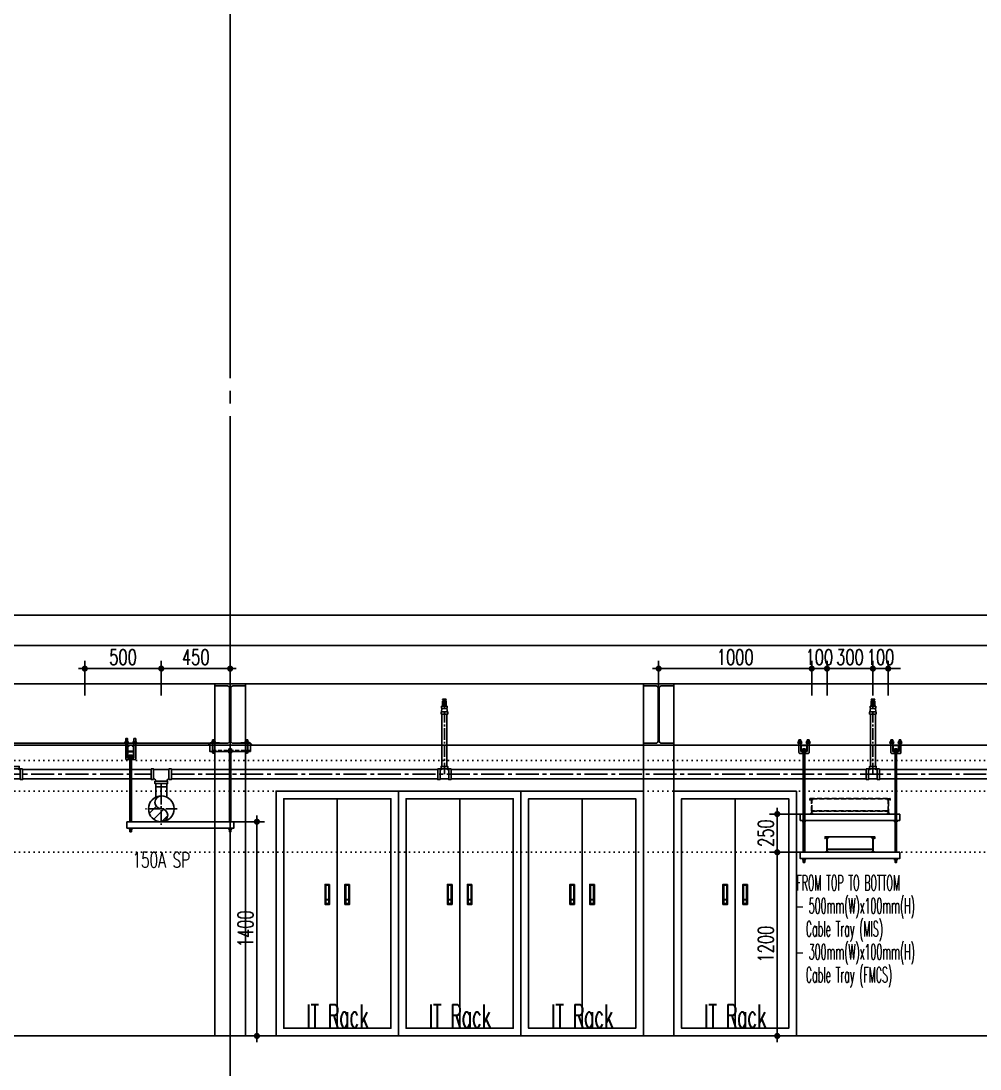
# Model space of a CAD drawing. Header units: millimetres. Extents: x -32710 to 654186, y -254124 to 420220.
# Drawn here: x 229433 to 235700, y 393734 to 400581 of the extents above; entities that cross this region are included whole.
import ezdxf
from ezdxf.enums import TextEntityAlignment as Align

# ---------------------------------------------------------------- set-up
doc = ezdxf.new("R2010")
doc.units = ezdxf.units.MM
doc.header["$LTSCALE"] = 1000
for name, pattern in [('CENTER2', [1.125, 0.75, -0.125, 0.125, -0.125]), ('DOT2', [3.175, 0, -3.175]), ('HIDDEN', [0.375, 0.25, -0.125]), ('HIDDEN2', [4.7625, 3.175, -1.5875]), ('TPH12-SEC-@E$0$CENTERK5', [6.916, 6.667, -0.083, 0.083, -0.083])]:
    doc.linetypes.add(name, pattern=pattern)
for name, color, linetype in [('0-LEVEL LINE', 4, 'DOT2'), ('eq-IT', 140, 'Continuous'), ('FS-EQ', 10, 'Continuous'), ('FS-LINE', 10, 'Continuous'), ('Hook-up', 130, 'HIDDEN2'), ('M-DIM', 1, 'Continuous'), ('M-PIPE-E11-HV&LV&ELV', 22, 'Continuous'), ('M-TXT', 3, 'Continuous'), ('S-BEAM', 252, 'Continuous'), ('SM-SEC-Cm$0$SUPPORT', 2, 'Continuous'), ('SUPPORT', 2, 'Continuous'), ('TPH12-SEC-@E$0$H-SIN', 252, 'TPH12-SEC-@E$0$CENTERK5'), ('TPH12-SEC-@E$0$KABE1', 252, 'Continuous'), ('TPH12-SEC-@E$0$STEEL2', 252, 'Continuous'), ('TPH12-SEC-@E$0$STEEL3', 252, 'Continuous')]:
    doc.layers.add(name, color=color, linetype=linetype)
doc.styles.add('aa-txt', font='simplex.shx', dxfattribs={"width": 0.7, "bigfont": 'chineset.shx'})
doc.styles.add('ROMAND', font='romand')
doc.dimstyles.new('50-DIM', dxfattribs={"dimscale": 50, "dimtxt": 2, "dimasz": 0.8, "dimexe": 1, "dimexo": 1, "dimgap": 0.5, "dimtad": 1, "dimdec": 0, "dimdsep": 46, "dimtxsty": 'aa-txt', "dimblk": 'DOT', "dimcen": 5, "dimclrd": 256, "dimclre": 256, "dimclrt": 256, "dimadec": 0, "dimazin": 0, "dimtfac": 1, "dimtdec": 0, "dimtix": 1, "dimtmove": 2, "dimatfit": 3, "dimldrblk": 'DOT', "dimfxl": 1, "dimtolj": 1, "dimtzin": 0, "dimarcsym": 0})

# ---------------------------------------------------------------- blocks, each defined once
blk = doc.blocks.new('TPH12-SEC-@E')
at = {"layer": 'TPH12-SEC-@E$0$H-SIN'}
for p, q in [((230800, 377500), (230800, 414000)), ((298929.6, 396700), (18729.6, 396700)), ((274800, 393950), (45200, 393950))]:
    blk.add_line(p, q, dxfattribs=at)
at = {"layer": 'TPH12-SEC-@E$0$KABE1'}
blk.add_line((47650, 393950), (272350, 393950), dxfattribs=at)
blk.add_lwpolyline([(199600, 396500), (260200, 396500), (260200, 396700), (199600, 396700), (199600, 396500)], dxfattribs=at)
at = {"layer": 'TPH12-SEC-@E$0$STEEL2'}
for points in [[(230700, 396250), (230900, 396250), (230900, 396237), (230817, 396237, 0.414214), (230804, 396224), (230804, 395876, 0.414214), (230817, 395863), (230900, 395863), (230900, 395850), (230700, 395850), (230700, 395863), (230783, 395863, 0.414214), (230796, 395876), (230796, 396224, 0.414214), (230783, 396237), (230700, 396237)], [(233500, 396250), (233700, 396250), (233700, 396237), (233617, 396237, 0.414214), (233604, 396224), (233604, 395876, 0.414214), (233617, 395863), (233700, 395863), (233700, 395850), (233500, 395850), (233500, 395863), (233583, 395863, 0.414214), (233596, 395876), (233596, 396224, 0.414214), (233583, 396237), (233500, 396237)]]:
    blk.add_lwpolyline(points, format="xyb", close=True, dxfattribs=at)
at = {"layer": 'TPH12-SEC-@E$0$STEEL3'}
for p, q in [((183400, 396500), (272340, 396500)), ((180210, 396250), (272340, 396250)), ((222400, 395850), (230800, 395850)), ((230800, 395850), (239200, 395850))]:
    blk.add_line(p, q, dxfattribs=at)
for points in [[(230700, 393950), (230900, 393950), (230900, 396250), (230700, 396250)], [(233500, 393950), (233700, 393950), (233700, 396250), (233500, 396250)]]:
    blk.add_lwpolyline(points, close=True, dxfattribs=at)
blk = doc.blocks.new('Nut-M10')
for p, q in [((-10.9, 1.5), (-10.9, 0.5)), ((-8.7, 2.8), (-10.6, 2)), ((-10.4, 2), (10.4, 2)), ((-10.4, 0), (10.4, 0)), ((-8.7, 9.2), (-8.7, 2.8)), ((6.5, 10), (-6.5, 10)), ((-4.3, 9.2), (-4.3, 2.8)), ((4.3, 2.8), (4.3, 9.2)), ((8.7, 9.2), (8.7, 2.8)), ((8.7, 2.8), (10.6, 2)), ((10.9, 1.5), (10.9, 0.5))]:
    blk.add_line(p, q)
for centre, radius, start, end in [((-10.4, 1.5), 0.5, 90, 180), ((-10.4, 0.5), 0.5, 180, 270), ((-6.5, 6.7), 3.33, 49.44104, 130.55896), ((-6.5, 5.3), 3.33, 229.44104, 310.55896), ((0, -2.1), 12.1, 69.06503, 110.93497), ((0, 14.1), 12.1, 249.06503, 290.93497), ((6.5, 6.7), 3.33, 49.44104, 130.55896), ((6.5, 5.3), 3.33, 229.44104, 310.55896), ((10.4, 1.5), 0.5, 0, 90), ((10.4, 0.5), 0.5, 270, 0)]:
    blk.add_arc(centre, radius, start, end)
blk = doc.blocks.new('FS-Tee-50x50x65')
at = {"layer": 'FS-LINE'}
for p, q in [((-3.65, -1.6), (-3.65, -1.71)), ((3.65, -1.6), (3.65, -1.71)), ((-5, -9.09), (5, -9.09))]:
    blk.add_line(p, q, dxfattribs=at)
for points in [[(-5, -2.57), (-5, -9.57), (-6.6, -9.57), (-6.6, -2.57)], [(4.13, -1.6), (-4.13, -1.6), (-4.13, 0), (4.13, 0)], [(5, -2.57), (5, -9.57), (6.6, -9.57), (6.6, -2.57)]]:
    blk.add_lwpolyline(points, close=True, dxfattribs=at)
for centre, start, end in [((-5, -1.71), 270, 0), ((5, -1.71), 180, 270)]:
    blk.add_arc(centre, 1.35, start, end, dxfattribs=at)
blk = doc.blocks.new('FS-Tee-50x50x25')
at = {"layer": 'FS-LINE'}
for p, q in [((-2.79, -2.11), (-2.18, -2.11)), ((2.18, -2.11), (2.79, -2.11)), ((-2.79, -8.15), (2.79, -8.15))]:
    blk.add_line(p, q, dxfattribs=at)
for points in [[(2.15, -1.6), (-2.15, -1.6), (-2.15, 0), (2.15, 0)], [(-2.79, -1.63), (-2.79, -8.63), (-4.39, -8.63), (-4.39, -1.63)], [(4.39, -1.63), (4.39, -8.63), (2.79, -8.63), (2.79, -1.63)]]:
    blk.add_lwpolyline(points, close=True, dxfattribs=at)
for centre, start, end in [((-2.18, -1.6), 270, 0), ((2.18, -1.6), 180, 270)]:
    blk.add_arc(centre, 0.514, start, end, dxfattribs=at)
blk = doc.blocks.new('SP-H-1')
at = {"layer": 'FS-EQ'}
for p, q in [((-1.25, 5.5), (-1.25, 8.29)), ((-1.24, 8.35), (-0.45, 9.3)), ((-1.02, 6.2), (-1.24, 8.25)), ((-1.21, 9.66), (-1.21, 9.57)), ((-1.21, 9.66), (-1.13, 9.66)), ((-1.21, 9.57), (-1.13, 9.57)), ((-1.13, 9.66), (-1.13, 9.57)), ((-1.13, 9.63), (-1.13, 9.57)), ((-0.99, 9.62), (-0.77, 9.61)), ((-0.99, 9.62), (-0.99, 9.53)), ((-0.99, 9.53), (-0.77, 9.52)), ((-0.9, 8.07), (-0.9, 6.2)), ((-0.83, 9.7), (0.83, 9.7)), ((-0.3, 8.55), (-0.79, 7.9)), ((-0.77, 9.61), (-0.77, 9.52)), ((-0.62, 9.61), (-0.35, 9.61)), ((-0.62, 9.61), (-0.62, 9.52)), ((-0.62, 9.52), (-0.35, 9.52)), ((-0.35, 9.61), (-0.35, 9.52)), ((-0.32, 8.6), (0.32, 8.6)), ((-0.3, 8.55), (0.3, 8.55)), ((-0.25, 8.16), (-0.25, 6.4)), ((-0.14, 9.6), (-0.13, 9.66)), ((-0.14, 9.61), (0.14, 9.61)), ((-0.14, 9.61), (-0.14, 9.52)), ((-0.14, 9.52), (0.14, 9.52)), ((0.14, 9.6), (0.13, 9.66)), ((0.14, 9.61), (0.14, 9.52)), ((0.25, 8.16), (0.25, 6.4)), ((0.3, 8.55), (0.79, 7.9)), ((0.35, 9.61), (0.35, 9.52)), ((0.62, 9.61), (0.35, 9.61)), ((0.62, 9.52), (0.35, 9.52)), ((1.24, 8.35), (0.45, 9.3)), ((0.62, 9.61), (0.62, 9.52)), ((0.99, 9.62), (0.77, 9.61)), ((0.77, 9.61), (0.77, 9.52)), ((0.99, 9.53), (0.77, 9.52)), ((0.9, 8.1), (0.9, 6.2)), ((0.99, 9.62), (0.99, 9.53)), ((1.03, 6.2), (1.24, 8.25)), ((1.13, 9.66), (1.13, 9.57)), ((1.22, 9.66), (1.13, 9.66)), ((1.13, 9.63), (1.13, 9.57)), ((1.22, 9.57), (1.13, 9.57)), ((1.22, 9.66), (1.22, 9.57)), ((1.22, 9.6), (1.22, 9.57)), ((1.25, 5.5), (1.25, 8.29)), ((-1.9, 5.1), (1.9, 5.1)), ((-1.25, 5.5), (1.25, 5.5)), ((-1.02, 6.2), (1.03, 6.2)), ((-0.6, 5.5), (-0.6, 6.4)), ((-0.6, 6.4), (0.6, 6.4)), ((0.6, 5.5), (0.6, 6.4))]:
    blk.add_line(p, q, dxfattribs=at)
for centre, radius, start, end in [((-1.11, 8.29), 0.139, 157.0298, 197.11927), ((-0.93, 8.75), 0.955, 84.08293, 107.66222), ((-0.92, 9.1), 0.592, 87.63402, 110.86459), ((-0.74, 9.01), 0.681, 107.71426, 125.0736), ((-0.75, 9.26), 0.433, 91.85374, 123.12571), ((-0.51, 7.64), 0.388, 136.52487, 182.99076), ((-0.83, 9.35), 0.347, 78.62512, 99.8563), ((-0.49, 9.38), 0.315, 104.44868, 153.97586), ((-0.6, 9.46), 0.226, 88.12632, 139.72683), ((-0.46, 9.49), 0.204, 100.03819, 141.91729), ((-0.56, 8.91), 0.784, 84.96769, 92.26379), ((2.27, 9.44), 2.72, 178.73226, 199.16533), ((-0.26, 9.6), 0.0861, 105.05428, 169.56753), ((-0.09, 9.48), 0.262, 131.7568, 170.54994), ((-0.23, 9.53), 0.161, 53.79981, 110.96926), ((-0.21, 9.56), 0.123, 53.41605, 115.81897), ((0, 8.12), 0.254, 10.48279, 169.51721), ((-0.03, 8.43), 0.184, 139.05009, 221.96842), ((0.23, 9.53), 0.161, 69.03074, 126.20019), ((0.21, 9.56), 0.123, 64.18103, 126.58395), ((0.03, 8.43), 0.184, 318.65695, 40.94991), ((0.09, 9.48), 0.262, 9.45006, 48.2432), ((0.26, 9.6), 0.0861, 10.43247, 74.94572), ((-2.27, 9.44), 2.72, 340.83467, 1.26774), ((0.56, 8.91), 0.784, 87.73621, 95.03231), ((0.46, 9.49), 0.204, 38.08271, 79.96181), ((0.49, 9.38), 0.315, 26.02414, 75.55132), ((0.6, 9.46), 0.226, 40.27317, 91.87368), ((0.83, 9.35), 0.347, 80.1437, 101.37488), ((0.75, 9.26), 0.433, 56.87429, 88.14626), ((0.51, 7.64), 0.388, 357.00924, 43.47513), ((0.93, 8.75), 0.955, 72.33778, 95.91707), ((0.92, 9.1), 0.592, 69.13541, 92.36598), ((0.74, 9.01), 0.681, 54.9264, 72.28574), ((1.11, 8.29), 0.139, 342.88073, 22.9702), ((-1.24, 5.27), 0.303, 326.91187, 50.76864), ((1.33, 5.25), 0.371, 138.07132, 204.24817)]:
    blk.add_arc(centre, radius, start, end, dxfattribs=at)
at = {"layer": 'FS-LINE'}
for p, q in [((-2.2, 1.25), (-1.95, 1.5)), ((-2.2, 0), (-2.2, 1.25)), ((2.2, 0), (-2.2, 0)), ((-1.65, 3.6), (-1.95, 1.5)), ((-1.9, 3.85), (-1.9, 5.1)), ((-1.9, 5.1), (1.9, 5.1)), ((-1.9, 3.85), (-1.65, 3.6)), ((1.9, 3.85), (1.65, 3.6)), ((1.65, 3.6), (1.95, 1.5)), ((1.9, 5.1), (1.9, 3.85)), ((2.2, 1.25), (1.95, 1.5)), ((2.2, 1.25), (2.2, 0))]:
    blk.add_line(p, q, dxfattribs=at)
for points in [[(-1.95, 1.5), (1.95, 1.5)], [(1.65, 3.6), (-1.65, 3.6)]]:
    blk.add_lwpolyline(points, dxfattribs=at)
at = {"layer": 'FS-EQ', "style": 'ROMAND'}
blk.add_text('V27', height=0.35, rotation=180, dxfattribs=at).set_placement((0.01, 5.84), align=Align.MIDDLE)
blk = doc.blocks.new('DOT')
at = {"color": 0}
blk.add_line((-1, 0), (1, 0), dxfattribs=at)
at = {"color": 3, "const_width": 0.5}
blk.add_lwpolyline([(-0.25, 0, 1), (0.25, 0, 1)], format="xyb", close=True, dxfattribs=at)
blk = doc.blocks.new('*D60')
at = {"layer": 'DEFPOINTS', "color": 0, "transparency": 16777216}
for p in [(230750, 395350), (230750, 393950), (230975, 393950)]:
    blk.add_point(p, dxfattribs=at)
at = {"layer": 'M-DIM', "lineweight": -2, "transparency": 16777216}
for p, q in [((230800, 395350), (231025, 395350)), ((230975, 395310), (230975, 393990)), ((230800, 393950), (231025, 393950))]:
    blk.add_line(p, q, dxfattribs=at)
at = {"layer": 'M-DIM', "lineweight": -2, "transparency": 16777216, "xscale": 40, "yscale": 40, "zscale": 40}
for p, rotation in [((230975, 395350), 90), ((230975, 393950), 270)]:
    blk.add_blockref('DOT', p, dxfattribs=dict(at, rotation=rotation))
at = {"layer": 'M-DIM', "transparency": 16777216, "insert": (230900, 394650), "char_height": 100, "attachment_point": 5, "rotation": 90, "style": 'aa-txt'}
blk.add_mtext('\\A1;1400', dxfattribs=at)
blk = doc.blocks.new('_Dot')
at = {"color": 0, "linetype": 'ByBlock', "lineweight": -2}
blk.add_line((-0.5, 0), (-1, 0), dxfattribs=at)
at = {"color": 0, "linetype": 'ByBlock', "const_width": 0.5}
blk.add_lwpolyline([(-0.25, 0, 1), (0.25, 0, 1)], format="xyb", close=True, dxfattribs=at)
blk = doc.blocks.new('Nut-M12')
for p, q in [((-13, 1.8), (-13, 0.6)), ((-10.4, 3.3), (-12.6, 2.3)), ((-12.4, 2.4), (12.4, 2.4)), ((-12.4, 0), (12.4, 0)), ((-10.4, 11), (-10.4, 3.3)), ((7.8, 12), (-7.8, 12)), ((-5.2, 11), (-5.2, 3.3)), ((5.2, 3.3), (5.2, 11)), ((10.4, 11), (10.4, 3.3)), ((10.4, 3.3), (12.6, 2.3)), ((13, 1.8), (13, 0.6))]:
    blk.add_line(p, q)
for centre, radius, start, end in [((-12.4, 1.8), 0.6, 90, 180), ((-12.4, 0.6), 0.6, 180, 270), ((-7.8, 8), 4.03, 49.8296, 130.1704), ((-7.8, 6.4), 4.03, 229.8296, 310.1704), ((0, -2.7), 14.7, 69.27836, 110.72164), ((0, 17.1), 14.7, 249.27836, 290.72164), ((7.8, 8), 4.03, 49.8296, 130.1704), ((7.8, 6.4), 4.03, 229.8296, 310.1704), ((12.4, 1.8), 0.6, 0, 90), ((12.4, 0.6), 0.6, 270, 0)]:
    blk.add_arc(centre, radius, start, end)
blk = doc.blocks.new('*D75')
at = {"layer": 'DEFPOINTS', "color": 0, "transparency": 16777216}
for p in [(233600, 396350), (233600, 396125), (234600, 396125)]:
    blk.add_point(p, dxfattribs=at)
at = {"layer": 'M-DIM', "lineweight": -2, "transparency": 16777216}
for p, q in [((233600, 396175), (233600, 396400)), ((234560, 396350), (233640, 396350)), ((234600, 396175), (234600, 396400))]:
    blk.add_line(p, q, dxfattribs=at)
at = {"layer": 'M-DIM', "lineweight": -2, "transparency": 16777216, "xscale": 40, "yscale": 40, "zscale": 40, "rotation": 180}
blk.add_blockref('DOT', (233600, 396350), dxfattribs=at)
at = {"layer": 'M-DIM', "lineweight": -2, "transparency": 16777216, "xscale": 40, "yscale": 40, "zscale": 40}
blk.add_blockref('DOT', (234600, 396350), dxfattribs=at)
at = {"layer": 'M-DIM', "transparency": 16777216, "insert": (234100, 396425), "char_height": 100, "attachment_point": 5, "style": 'aa-txt'}
blk.add_mtext('\\A1;1000', dxfattribs=at)
blk = doc.blocks.new('*D76')
at = {"layer": 'DEFPOINTS', "color": 0, "transparency": 16777216}
for p in [(234700, 396350), (234700, 396125), (235000, 396125)]:
    blk.add_point(p, dxfattribs=at)
at = {"layer": 'M-DIM', "lineweight": -2, "transparency": 16777216}
for p, q in [((234700, 396175), (234700, 396400)), ((234960, 396350), (234740, 396350)), ((235000, 396175), (235000, 396400))]:
    blk.add_line(p, q, dxfattribs=at)
at = {"layer": 'M-DIM', "lineweight": -2, "transparency": 16777216, "xscale": 40, "yscale": 40, "zscale": 40, "rotation": 180}
blk.add_blockref('DOT', (234700, 396350), dxfattribs=at)
at = {"layer": 'M-DIM', "lineweight": -2, "transparency": 16777216, "xscale": 40, "yscale": 40, "zscale": 40}
blk.add_blockref('DOT', (235000, 396350), dxfattribs=at)
at = {"layer": 'M-DIM', "transparency": 16777216, "insert": (234850, 396425), "char_height": 100, "attachment_point": 5, "style": 'aa-txt'}
blk.add_mtext('\\A1;300', dxfattribs=at)
blk = doc.blocks.new('*D77')
at = {"layer": 'DEFPOINTS', "color": 0, "transparency": 16777216}
for p in [(234600, 396350), (234600, 396125), (234700, 396125)]:
    blk.add_point(p, dxfattribs=at)
at = {"layer": 'M-DIM', "lineweight": -2, "transparency": 16777216}
for p, q in [((234560, 396350), (234520, 396350)), ((234600, 396175), (234600, 396400)), ((234700, 396350), (234600, 396350)), ((234700, 396175), (234700, 396400)), ((234740, 396350), (234780, 396350))]:
    blk.add_line(p, q, dxfattribs=at)
at = {"layer": 'M-DIM', "lineweight": -2, "transparency": 16777216, "xscale": 40, "yscale": 40, "zscale": 40}
blk.add_blockref('DOT', (234600, 396350), dxfattribs=at)
at = {"layer": 'M-DIM', "lineweight": -2, "transparency": 16777216, "xscale": 40, "yscale": 40, "zscale": 40, "rotation": 180}
blk.add_blockref('DOT', (234700, 396350), dxfattribs=at)
at = {"layer": 'M-DIM', "transparency": 16777216, "insert": (234650, 396425), "char_height": 100, "attachment_point": 5, "style": 'aa-txt'}
blk.add_mtext('\\A1;100', dxfattribs=at)
blk = doc.blocks.new('*D78')
at = {"layer": 'DEFPOINTS', "color": 0, "transparency": 16777216}
for p in [(235000, 396350), (235000, 396125), (235100, 396125)]:
    blk.add_point(p, dxfattribs=at)
at = {"layer": 'M-DIM', "lineweight": -2, "transparency": 16777216}
for p, q in [((234960, 396350), (234920, 396350)), ((235000, 396175), (235000, 396400)), ((235100, 396350), (235000, 396350)), ((235100, 396175), (235100, 396400)), ((235140, 396350), (235180, 396350))]:
    blk.add_line(p, q, dxfattribs=at)
at = {"layer": 'M-DIM', "lineweight": -2, "transparency": 16777216, "xscale": 40, "yscale": 40, "zscale": 40}
blk.add_blockref('DOT', (235000, 396350), dxfattribs=at)
at = {"layer": 'M-DIM', "lineweight": -2, "transparency": 16777216, "xscale": 40, "yscale": 40, "zscale": 40, "rotation": 180}
blk.add_blockref('DOT', (235100, 396350), dxfattribs=at)
at = {"layer": 'M-DIM', "transparency": 16777216, "insert": (235050, 396425), "char_height": 100, "attachment_point": 5, "style": 'aa-txt'}
blk.add_mtext('\\A1;100', dxfattribs=at)
blk = doc.blocks.new('*D79')
at = {"layer": 'DEFPOINTS', "color": 0, "transparency": 16777216}
for p in [(234600, 395150), (234375, 393950), (234600, 393950)]:
    blk.add_point(p, dxfattribs=at)
at = {"layer": 'M-DIM', "lineweight": -2, "transparency": 16777216}
for p, q in [((234550, 395150), (234325, 395150)), ((234375, 395110), (234375, 393990)), ((234550, 393950), (234325, 393950))]:
    blk.add_line(p, q, dxfattribs=at)
at = {"layer": 'M-DIM', "lineweight": -2, "transparency": 16777216, "xscale": 40, "yscale": 40, "zscale": 40}
for p, rotation in [((234375, 395150), 90), ((234375, 393950), 270)]:
    blk.add_blockref('DOT', p, dxfattribs=dict(at, rotation=rotation))
at = {"layer": 'M-DIM', "transparency": 16777216, "insert": (234300, 394550), "char_height": 100, "attachment_point": 5, "rotation": 90, "style": 'aa-txt'}
blk.add_mtext('\\A1;1200', dxfattribs=at)
blk = doc.blocks.new('*D91')
at = {"layer": 'DEFPOINTS', "color": 0, "transparency": 16777216}
for p in [(234600, 395400), (234375, 395150), (234600, 395150)]:
    blk.add_point(p, dxfattribs=at)
at = {"layer": 'M-DIM', "lineweight": -2, "transparency": 16777216}
for p, q in [((234550, 395400), (234325, 395400)), ((234375, 395360), (234375, 395190)), ((234550, 395150), (234325, 395150))]:
    blk.add_line(p, q, dxfattribs=at)
at = {"layer": 'M-DIM', "lineweight": -2, "transparency": 16777216, "xscale": 40, "yscale": 40, "zscale": 40}
for p, rotation in [((234375, 395400), 90), ((234375, 395150), 270)]:
    blk.add_blockref('DOT', p, dxfattribs=dict(at, rotation=rotation))
at = {"layer": 'M-DIM', "transparency": 16777216, "insert": (234300, 395275), "char_height": 100, "attachment_point": 5, "rotation": 90, "style": 'aa-txt'}
blk.add_mtext('\\A1;250', dxfattribs=at)
blk = doc.blocks.new('IT-L25-f')
at = {"layer": 'eq-IT'}
for points in [[(800, 1600), (0, 1600), (0, 0), (800, 0)], [(350, 990), (320, 990), (320, 860), (350, 860)], [(325, 985), (325, 891), (345, 891), (345, 985)], [(480, 990), (450, 990), (450, 860), (480, 860)], [(455, 985), (455, 891), (475, 891), (475, 985)], [(325, 889), (325, 865), (345, 865), (345, 889)], [(455, 889), (455, 865), (475, 865), (475, 889)]]:
    blk.add_lwpolyline(points, close=True, dxfattribs=at)
blk.add_lwpolyline([(400, 50), (50, 50), (50, 1550), (400, 1550), (400, 50), (750, 50), (750, 1550), (400, 1550)], dxfattribs=at)
at = {"layer": 'eq-IT', "style": 'aa-txt', "width": 0.55}
blk.add_text('IT Rack', height=150, dxfattribs=at).set_placement((400, 55), align=Align.CENTER)
blk = doc.blocks.new('*D118')
at = {"layer": 'DEFPOINTS', "color": 0, "transparency": 16777216}
for p in [(230350, 396350), (230350, 396125), (230800, 396125)]:
    blk.add_point(p, dxfattribs=at)
at = {"layer": 'M-DIM', "lineweight": -2, "transparency": 16777216}
for p, q in [((230350, 396175), (230350, 396400)), ((230760, 396350), (230390, 396350)), ((230800, 396175), (230800, 396400))]:
    blk.add_line(p, q, dxfattribs=at)
at = {"layer": 'M-DIM', "lineweight": -2, "transparency": 16777216, "xscale": 40, "yscale": 40, "zscale": 40, "rotation": 180}
blk.add_blockref('DOT', (230350, 396350), dxfattribs=at)
at = {"layer": 'M-DIM', "lineweight": -2, "transparency": 16777216, "xscale": 40, "yscale": 40, "zscale": 40}
blk.add_blockref('DOT', (230800, 396350), dxfattribs=at)
at = {"layer": 'M-DIM', "transparency": 16777216, "insert": (230575, 396425), "char_height": 100, "attachment_point": 5, "style": 'aa-txt'}
blk.add_mtext('\\A1;450', dxfattribs=at)
blk = doc.blocks.new('*D119')
at = {"layer": 'DEFPOINTS', "color": 0, "transparency": 16777216}
for p in [(229850, 396350), (229850, 396125), (230350, 396125)]:
    blk.add_point(p, dxfattribs=at)
at = {"layer": 'M-DIM', "lineweight": -2, "transparency": 16777216}
for p, q in [((229850, 396175), (229850, 396400)), ((230310, 396350), (229890, 396350)), ((230350, 396175), (230350, 396400))]:
    blk.add_line(p, q, dxfattribs=at)
at = {"layer": 'M-DIM', "lineweight": -2, "transparency": 16777216, "xscale": 40, "yscale": 40, "zscale": 40, "rotation": 180}
blk.add_blockref('DOT', (229850, 396350), dxfattribs=at)
at = {"layer": 'M-DIM', "lineweight": -2, "transparency": 16777216, "xscale": 40, "yscale": 40, "zscale": 40}
blk.add_blockref('DOT', (230350, 396350), dxfattribs=at)
at = {"layer": 'M-DIM', "transparency": 16777216, "insert": (230100, 396425), "char_height": 100, "attachment_point": 5, "style": 'aa-txt'}
blk.add_mtext('\\A1;500', dxfattribs=at)

msp = doc.modelspace()

# ---------------------------------------------------------------- hatches: boundary and pattern name
at = {"layer": 'FS-LINE'}
h = msp.add_hatch(dxfattribs=at)
h.set_pattern_fill('ANSI31', color=1, scale=15, style=0)
h.set_pattern_definition([(45, (192016.25, 331353.395), (-33.67596, 33.67596), [])])
edge = h.paths.add_edge_path()
edge.add_arc((230350, 395434.1375), 84.1375, 90, 270)
edge.add_arc((230350, 395392.06875), 42.06875, 270, 450)
edge.add_arc((230350, 395476.20625), 42.06875, 90, 270, ccw=False)

# ---------------------------------------------------------------- linework, layer by layer
at = {"layer": '0-LEVEL LINE', "ltscale": 0.01}
for p, q in [((205600, 395750), (272844.5, 395750)), ((205600, 395550), (273010, 395550)), ((205600, 395150), (272800, 395150))]:
    msp.add_line(p, q, dxfattribs=at)
at = {"layer": 'FS-LINE', "color": 1, "linetype": 'CENTER2', "ltscale": 0.1}
for p, q in [((232200, 395660.1625), (232200, 396150)), ((235000, 395660.1625), (235000, 396150)), ((230350, 395538.275), (230350, 395330)), ((230454.1375, 395434.1375), (230245.8625, 395434.1375))]:
    msp.add_line(p, q, dxfattribs=at)
at = {"layer": 'FS-LINE'}
for p, q in [((232183.2995, 396053), (232183.2995, 395711.4625)), ((232216.7005, 396053), (232216.7005, 395711.4625)), ((234983.2995, 396053), (234983.2995, 395711.4625)), ((235016.7005, 396053), (235016.7005, 395711.4625)), ((230284, 395690.325), (229443.9, 395690.325)), ((232156.1, 395690.325), (230416, 395690.325)), ((234956.1, 395690.325), (232243.9, 395690.325)), ((237756.1, 395690.325), (235043.9, 395690.325)), ((230284, 395630), (229443.9, 395630)), ((230313.4875, 395509.93959), (230313.4875, 395599.4625)), ((230386.5125, 395509.93959), (230386.5125, 395599.4625)), ((232156.1, 395630), (230416, 395630)), ((234956.1, 395630), (232243.9, 395630)), ((237756.1, 395630), (235043.9, 395630)), ((230386.5125, 395577.0125), (230313.4875, 395577.0125))]:
    msp.add_line(p, q, dxfattribs=at)
at = {"layer": 'FS-LINE', "color": 1, "linetype": 'CENTER2', "ltscale": 0.2}
for p, q in [((207000, 395660.1625), (230284, 395660.1625)), ((230416, 395660.1625), (254600, 395660.1625)), ((230350, 395599.4625), (230350, 395538.275))]:
    msp.add_line(p, q, dxfattribs=at)
at = {"layer": 'FS-LINE'}
msp.add_lwpolyline([(230350, 395350, -1), (230350, 395518.275, 1), (230350, 395434.1375, -1)], format="xyb", close=True, dxfattribs=at)
msp.add_circle((230350, 395434.1375), 84.1375, dxfattribs=at)
at = {"layer": 'Hook-up', "ltscale": 0.01}
msp.add_lwpolyline([(234589, 395500), (234589, 395490), (234587.6, 395490), (234587.6, 395501.4), (235112.4, 395501.4), (235112.4, 395490), (235111, 395490), (235111, 395500)], close=True, dxfattribs=at)
msp.add_lwpolyline([(234601.2, 395418.4), (235098.8, 395418.4), (235098.8, 395403), (235090, 395403), (235090, 395400), (235110, 395400), (235110, 395403), (235101.2, 395403), (235101.2, 395497.6), (235106.6, 395497.6, -0.4142135624), (235107.6, 395496.6), (235107.6, 395495), (235110, 395495), (235110, 395496.6, 0.4142135624), (235106.6, 395500), (235093.4, 395500, 0.4142135624), (235090, 395496.6), (235090, 395495), (235092.4, 395495), (235092.4, 395496.6, -0.4142135624), (235093.4, 395497.6), (235098.8, 395497.6), (235098.8, 395425.4, -0.4142135624), (235093.8, 395420.4), (234606.2, 395420.4, -0.4142135624), (234601.2, 395425.4), (234601.2, 395497.6), (234606.6, 395497.6, -0.4142135624), (234607.6, 395496.6), (234607.6, 395495), (234610, 395495), (234610, 395496.6, 0.4142135624), (234606.6, 395500), (234593.4, 395500, 0.4142135624), (234590, 395496.6), (234590, 395495), (234592.4, 395495), (234592.4, 395496.6, -0.4142135624), (234593.4, 395497.6), (234598.8, 395497.6), (234598.8, 395403), (234590, 395403), (234590, 395400), (234610, 395400), (234610, 395403), (234601.2, 395403)], format="xyb", close=True, dxfattribs=at)
at = {"layer": 'M-PIPE-E11-HV&LV&ELV'}
msp.add_lwpolyline([(234689, 395250), (234689, 395240), (234687.6, 395240), (234687.6, 395251.4), (235012.4, 395251.4), (235012.4, 395240), (235011, 395240), (235011, 395250)], close=True, dxfattribs=at)
msp.add_lwpolyline([(234701.2, 395168.4), (234998.8, 395168.4), (234998.8, 395153), (234990, 395153), (234990, 395150), (235010, 395150), (235010, 395153), (235001.2, 395153), (235001.2, 395247.6), (235006.6, 395247.6, -0.4142135624), (235007.6, 395246.6), (235007.6, 395245), (235010, 395245), (235010, 395246.6, 0.4142135624), (235006.6, 395250), (234993.4, 395250, 0.4142135624), (234990, 395246.6), (234990, 395245), (234992.4, 395245), (234992.4, 395246.6, -0.4142135624), (234993.4, 395247.6), (234998.8, 395247.6), (234998.8, 395175.4, -0.4142135624), (234993.8, 395170.4), (234706.2, 395170.4, -0.4142135624), (234701.2, 395175.4), (234701.2, 395247.6), (234706.6, 395247.6, -0.4142135624), (234707.6, 395246.6), (234707.6, 395245), (234710, 395245), (234710, 395246.6, 0.4142135624), (234706.6, 395250), (234693.4, 395250, 0.4142135624), (234690, 395246.6), (234690, 395245), (234692.4, 395245), (234692.4, 395246.6, -0.4142135624), (234693.4, 395247.6), (234698.8, 395247.6), (234698.8, 395153), (234690, 395153), (234690, 395150), (234710, 395150), (234710, 395153), (234701.2, 395153)], format="xyb", close=True, dxfattribs=at)
at = {"layer": 'S-BEAM'}
msp.add_line((228100, 395863), (230700, 395863), dxfattribs=at)
at = {"layer": 'SM-SEC-Cm$0$SUPPORT'}
for points in [[(230804.7625, 395350), (230795.2375, 395350), (230795.2375, 395798.7), (230804.7625, 395798.7)], [(234545.2375, 395815.86875), (234554.7625, 395815.86875), (234554.7625, 395810.65455), (234545.2375, 395810.65455)], [(234545.2375, 395800.65455), (234554.7625, 395800.65455), (234554.7625, 395150), (234545.2375, 395150)], [(235145.2375, 395815.86875), (235154.7625, 395815.86875), (235154.7625, 395810.65455), (235145.2375, 395810.65455)], [(235145.2375, 395800.65455), (235154.7625, 395800.65455), (235154.7625, 395150), (235145.2375, 395150)], [(230154.7625, 395774.59327), (230145.2375, 395774.59327), (230145.2375, 395350), (230154.7625, 395350)]]:
    msp.add_lwpolyline(points, close=True, dxfattribs=at)
at = {"layer": 'SUPPORT'}
for p, q in [((230118.3625, 395873), (230118.3625, 395865)), ((230128.3625, 395865), (230128.3625, 395873)), ((230171.6375, 395873), (230171.6375, 395865)), ((230181.6375, 395865), (230181.6375, 395873)), ((230681.1077, 395873.98039), (230681.1077, 395865.51962)), ((230699.29422, 395874.5), (230683.70577, 395874.5)), ((230699.29422, 395865), (230683.70577, 395865)), ((230686.42, 395884.71268), (230685.5, 395883.79268)), ((230685.5, 395883.79268), (230685.5, 395874.5)), ((230697.5, 395883.79268), (230685.5, 395883.79268)), ((230686.30385, 395865.51962), (230686.30385, 395873.98039)), ((230686.42, 395874.5), (230686.42, 395884.71268)), ((230696.58, 395884.71268), (230686.42, 395884.71268)), ((230686.42, 395865), (230686.42, 395868)), ((230696.58, 395874.5), (230696.58, 395884.71268)), ((230696.58, 395884.71268), (230697.5, 395883.79268)), ((230696.58, 395865), (230696.58, 395868)), ((230696.69615, 395865.51962), (230696.69615, 395873.98039)), ((230697.5, 395883.79268), (230697.5, 395874.5)), ((230701.8923, 395865.51962), (230701.8923, 395873.98039)), ((230898.1077, 395865.51962), (230898.1077, 395873.98039)), ((230900.70577, 395874.5), (230916.29422, 395874.5)), ((230900.70577, 395865), (230916.29422, 395865)), ((230903.42, 395884.71268), (230902.5, 395883.79268)), ((230902.5, 395883.79268), (230902.5, 395874.5)), ((230902.5, 395883.79268), (230914.5, 395883.79268)), ((230903.30385, 395865.51962), (230903.30385, 395873.98039)), ((230903.42, 395874.5), (230903.42, 395884.71268)), ((230903.42, 395884.71268), (230913.58, 395884.71268)), ((230903.42, 395865), (230903.42, 395868)), ((230913.58, 395874.5), (230913.58, 395884.71268)), ((230913.58, 395884.71268), (230914.5, 395883.79268)), ((230913.58, 395865), (230913.58, 395868)), ((230913.69615, 395865.51962), (230913.69615, 395873.98039)), ((230914.5, 395883.79268), (230914.5, 395874.5)), ((230918.8923, 395873.98039), (230918.8923, 395865.51962)), ((230123.3625, 395755.45), (230176.6375, 395755.45)), ((230129.3625, 395767.45), (230170.6375, 395767.45)), ((230146, 395298.725), (230146, 395306.725)), ((230154, 395306.725), (230154, 395298.725)), ((230796, 395298.725), (230796, 395306.725)), ((230804, 395306.725), (230804, 395298.725)), ((234546, 395356.725), (234546, 395348.725)), ((234554, 395348.725), (234554, 395356.725)), ((235146, 395356.725), (235146, 395348.725)), ((235154, 395348.725), (235154, 395356.725)), ((234546, 395106.725), (234546, 395098.725)), ((234554, 395098.725), (234554, 395106.725)), ((235146, 395106.725), (235146, 395098.725)), ((235154, 395098.725), (235154, 395106.725))]:
    msp.add_line(p, q, dxfattribs=at)
at = {"layer": 'SUPPORT', "linetype": 'HIDDEN', "ltscale": 0.1}
msp.add_line((230933.5, 395815.7), (230666.5, 395815.7), dxfattribs=at)
at = {"layer": 'SUPPORT', "linetype": 'CENTER2', "ltscale": 0.05}
for p, q in [((230800, 395350), (230800, 395798.7)), ((234550, 395815.86875), (234550, 395810.65455)), ((234550, 395800.65455), (234550, 395150)), ((235150, 395815.86875), (235150, 395810.65455)), ((235150, 395800.65455), (235150, 395150)), ((230150, 395774.59327), (230150, 395350))]:
    msp.add_line(p, q, dxfattribs=at)
at = {"layer": 'SUPPORT'}
for points in [[(230108.3625, 395863), (230108.3625, 395865), (230138.3625, 395865), (230138.3625, 395863)], [(230113.3625, 395873), (230113.3625, 395865), (230133.3625, 395865), (230133.3625, 395873)], [(230117.3625, 395873), (230117.3625, 395893), (230129.3625, 395893), (230129.3625, 395873)], [(230161.6375, 395863), (230161.6375, 395865), (230191.6375, 395865), (230191.6375, 395863)], [(230166.6375, 395873), (230166.6375, 395865), (230186.6375, 395865), (230186.6375, 395873)], [(230170.6375, 395873), (230170.6375, 395893), (230182.6375, 395893), (230182.6375, 395873)], [(234517.6625, 395885), (234516.6625, 395884), (234516.6625, 395875), (234529.3625, 395875), (234529.3625, 395884), (234528.3625, 395885)], [(234571.6375, 395885), (234570.6375, 395884), (234570.6375, 395875), (234583.3375, 395875), (234583.3375, 395884), (234582.3375, 395885)], [(235117.6625, 395885), (235116.6625, 395884), (235116.6625, 395875), (235129.3625, 395875), (235129.3625, 395884), (235128.3625, 395885)], [(235171.6375, 395885), (235170.6375, 395884), (235170.6375, 395875), (235183.3375, 395875), (235183.3375, 395884), (235182.3375, 395885)], [(235175, 395400), (234525, 395400), (234525, 395358.725), (235175, 395358.725)], [(230125, 395350), (230825, 395350), (230825, 395308.725), (230125, 395308.725)], [(230138, 395308.725), (230138, 395306.725), (230162, 395306.725), (230162, 395308.725)], [(230142, 395298.725), (230142, 395306.725), (230158, 395306.725), (230158, 395298.725)], [(230788, 395308.725), (230788, 395306.725), (230812, 395306.725), (230812, 395308.725)], [(230792, 395298.725), (230792, 395306.725), (230808, 395306.725), (230808, 395298.725)], [(234562, 395358.725), (234562, 395356.725), (234538, 395356.725), (234538, 395358.725)], [(234558, 395348.725), (234558, 395356.725), (234542, 395356.725), (234542, 395348.725)], [(234545.2375, 395348.725), (234545.2375, 395333.725), (234554.7625, 395333.725), (234554.7625, 395348.725)], [(235162, 395358.725), (235162, 395356.725), (235138, 395356.725), (235138, 395358.725)], [(235158, 395348.725), (235158, 395356.725), (235142, 395356.725), (235142, 395348.725)], [(235145.2375, 395348.725), (235145.2375, 395333.725), (235154.7625, 395333.725), (235154.7625, 395348.725)], [(230154.7625, 395298.725), (230154.7625, 395283.725), (230145.2375, 395283.725), (230145.2375, 395298.725)], [(230804.7625, 395298.725), (230804.7625, 395283.725), (230795.2375, 395283.725), (230795.2375, 395298.725)], [(235175, 395150), (234525, 395150), (234525, 395108.725), (235175, 395108.725)], [(234562, 395108.725), (234562, 395106.725), (234538, 395106.725), (234538, 395108.725)], [(234558, 395098.725), (234558, 395106.725), (234542, 395106.725), (234542, 395098.725)], [(235162, 395108.725), (235162, 395106.725), (235138, 395106.725), (235138, 395108.725)], [(235158, 395098.725), (235158, 395106.725), (235142, 395106.725), (235142, 395098.725)], [(234545.2375, 395098.725), (234545.2375, 395083.725), (234554.7625, 395083.725), (234554.7625, 395098.725)], [(235145.2375, 395098.725), (235145.2375, 395083.725), (235154.7625, 395083.725), (235154.7625, 395098.725)]]:
    msp.add_lwpolyline(points, close=True, dxfattribs=at)
for points in [[(230123.3625, 395755.45, -0.4142135624), (230117.3625, 395761.45), (230117.3625, 395863)], [(230176.6375, 395755.45, 0.4142135624), (230182.6375, 395761.45), (230182.6375, 395863)]]:
    msp.add_lwpolyline(points, format="xyb", dxfattribs=at)
for points in [[(230129.3625, 395863), (230129.3625, 395767.45)], [(230170.6375, 395863), (230170.6375, 395767.45)], [(230658.53721, 395851), (230670.53721, 395863), (230730.53721, 395863), (230730.53721, 395865), (230669.70879, 395865), (230657.123, 395852.41421), (230658.53721, 395851)], [(230941.46279, 395851), (230929.46279, 395863), (230869.46279, 395863), (230869.46279, 395865), (230930.29121, 395865), (230942.877, 395852.41421), (230941.46279, 395851)]]:
    msp.add_lwpolyline(points, dxfattribs=at)
for points in [[(230697.5, 395863), (230685.5, 395863), (230685.5, 395802.7, 1), (230697.5, 395802.7)], [(230902.5, 395863), (230914.5, 395863), (230914.5, 395802.7, -1), (230902.5, 395802.7)], [(234570.6375, 395808.725), (234570.6375, 395863), (234583.3375, 395863), (234583.3375, 395802.025, -0.4142135624), (234577.3375, 395796.025), (234522.6625, 395796.025, -0.4142135624), (234516.6625, 395802.025), (234516.6625, 395863), (234529.3625, 395863), (234529.3625, 395808.725)], [(235170.6375, 395808.725), (235170.6375, 395863), (235183.3375, 395863), (235183.3375, 395802.025, -0.4142135624), (235177.3375, 395796.025), (235122.6625, 395796.025, -0.4142135624), (235116.6625, 395802.025), (235116.6625, 395863), (235129.3625, 395863), (235129.3625, 395808.725)], [(230134.0295, 395811.392, -0.4142135624), (230132.0295, 395813.392), (230132.0295, 395845.333, -0.4142135624), (230134.0295, 395847.333), (230134.2205, 395847.333, -0.4142135624), (230136.2205, 395845.333), (230136.2205, 395843.85625, 0.4142135624), (230137.2205, 395842.85625), (230137.8875, 395842.85625, 0.4142135624), (230138.8875, 395843.85625), (230138.8875, 395845.333, 0.4142135624), (230134.2205, 395850), (230134.0295, 395850, 0.4142135624), (230129.3625, 395845.333), (230129.3625, 395813.392, 0.4142135624), (230134.0295, 395808.725), (230165.9705, 395808.725, 0.4142135624), (230170.6375, 395813.392), (230170.6375, 395845.333, 0.4142135624), (230165.9705, 395850), (230165.7795, 395850, 0.4142135624), (230161.1125, 395845.333), (230161.1125, 395843.85625, 0.4142135624), (230162.1125, 395842.85625), (230162.7795, 395842.85625, 0.4142135624), (230163.7795, 395843.85625), (230163.7795, 395845.333, -0.4142135624), (230165.7795, 395847.333), (230165.9705, 395847.333, -0.4142135624), (230167.9705, 395845.333), (230167.9705, 395813.392, -0.4142135624), (230165.9705, 395811.392)], [(230134.0295, 395806.058, 0.4142135624), (230132.0295, 395804.058), (230132.0295, 395772.117, 0.4142135624), (230134.0295, 395770.117), (230134.2205, 395770.117, 0.4142135624), (230136.2205, 395772.117), (230136.2205, 395773.59375, -0.4142135624), (230137.2205, 395774.59375), (230137.8875, 395774.59375, -0.4142135624), (230138.8875, 395773.59375), (230138.8875, 395772.117, -0.4142135624), (230134.2205, 395767.45), (230134.0295, 395767.45, -0.4142135624), (230129.3625, 395772.117), (230129.3625, 395804.058, -0.4142135624), (230134.0295, 395808.725), (230165.9705, 395808.725, -0.4142135624), (230170.6375, 395804.058), (230170.6375, 395772.117, -0.4142135624), (230165.9705, 395767.45), (230165.7795, 395767.45, -0.4142135624), (230161.1125, 395772.117), (230161.1125, 395773.59375, -0.4142135624), (230162.1125, 395774.59375), (230162.7795, 395774.59375, -0.4142135624), (230163.7795, 395773.59375), (230163.7795, 395772.117, 0.4142135624), (230165.7795, 395770.117), (230165.9705, 395770.117, 0.4142135624), (230167.9705, 395772.117), (230167.9705, 395804.058, 0.4142135624), (230165.9705, 395806.058)], [(234565.9705, 395847.333, -0.4142135624), (234567.9705, 395845.333), (234567.9705, 395813.392, -0.4142135624), (234565.9705, 395811.392), (234565.7795, 395811.392, -0.4142135624), (234563.7795, 395813.392), (234563.7795, 395814.86875, 0.4142135624), (234562.7795, 395815.86875), (234562.1125, 395815.86875, 0.4142135624), (234561.1125, 395814.86875), (234561.1125, 395813.392, 0.4142135624), (234565.7795, 395808.725), (234565.9705, 395808.725, 0.4142135624), (234570.6375, 395813.392), (234570.6375, 395845.333, 0.4142135624), (234565.9705, 395850), (234534.0295, 395850, 0.4142135624), (234529.3625, 395845.333), (234529.3625, 395813.392, 0.4142135624), (234534.0295, 395808.725), (234534.2205, 395808.725, 0.4142135624), (234538.8875, 395813.392), (234538.8875, 395814.86875, 0.4142135624), (234537.8875, 395815.86875), (234537.2205, 395815.86875, 0.4142135624), (234536.2205, 395814.86875), (234536.2205, 395813.392, -0.4142135624), (234534.2205, 395811.392), (234534.0295, 395811.392, -0.4142135624), (234532.0295, 395813.392), (234532.0295, 395845.333, -0.4142135624), (234534.0295, 395847.333)], [(235165.9705, 395847.333, -0.4142135624), (235167.9705, 395845.333), (235167.9705, 395813.392, -0.4142135624), (235165.9705, 395811.392), (235165.7795, 395811.392, -0.4142135624), (235163.7795, 395813.392), (235163.7795, 395814.86875, 0.4142135624), (235162.7795, 395815.86875), (235162.1125, 395815.86875, 0.4142135624), (235161.1125, 395814.86875), (235161.1125, 395813.392, 0.4142135624), (235165.7795, 395808.725), (235165.9705, 395808.725, 0.4142135624), (235170.6375, 395813.392), (235170.6375, 395845.333, 0.4142135624), (235165.9705, 395850), (235134.0295, 395850, 0.4142135624), (235129.3625, 395845.333), (235129.3625, 395813.392, 0.4142135624), (235134.0295, 395808.725), (235134.2205, 395808.725, 0.4142135624), (235138.8875, 395813.392), (235138.8875, 395814.86875, 0.4142135624), (235137.8875, 395815.86875), (235137.2205, 395815.86875, 0.4142135624), (235136.2205, 395814.86875), (235136.2205, 395813.392, -0.4142135624), (235134.2205, 395811.392), (235134.0295, 395811.392, -0.4142135624), (235132.0295, 395813.392), (235132.0295, 395845.333, -0.4142135624), (235134.0295, 395847.333)]]:
    msp.add_lwpolyline(points, format="xyb", close=True, dxfattribs=at)
at = {"layer": 'SUPPORT', "ltscale": 0.1}
msp.add_lwpolyline([(230933.5, 395808.7), (230666.5, 395808.7), (230666.5, 395850), (230933.5, 395850)], close=True, dxfattribs=at)
at = {"layer": 'SUPPORT', "ltscale": 0.02}
for points in [[(234554, 395825.86875), (234554, 395817.86875), (234558, 395817.86875), (234558, 395825.86875), (234542, 395825.86875), (234542, 395817.86875), (234538, 395817.86875), (234538, 395815.86875), (234562, 395815.86875), (234562, 395817.86875), (234546, 395817.86875), (234546, 395825.86875), (234542, 395825.86875), (234542, 395817.86875), (234546, 395817.86875)], [(234554, 395800.65455), (234554, 395808.65455), (234558, 395808.65455), (234558, 395800.65455), (234542, 395800.65455), (234542, 395808.65455), (234538, 395808.65455), (234538, 395810.65455), (234562, 395810.65455), (234562, 395808.65455), (234546, 395808.65455), (234546, 395800.65455), (234542, 395800.65455), (234542, 395808.65455), (234546, 395808.65455)], [(235154, 395825.86875), (235154, 395817.86875), (235158, 395817.86875), (235158, 395825.86875), (235142, 395825.86875), (235142, 395817.86875), (235138, 395817.86875), (235138, 395815.86875), (235162, 395815.86875), (235162, 395817.86875), (235146, 395817.86875), (235146, 395825.86875), (235142, 395825.86875), (235142, 395817.86875), (235146, 395817.86875)], [(235154, 395800.65455), (235154, 395808.65455), (235158, 395808.65455), (235158, 395800.65455), (235142, 395800.65455), (235142, 395808.65455), (235138, 395808.65455), (235138, 395810.65455), (235162, 395810.65455), (235162, 395808.65455), (235146, 395808.65455), (235146, 395800.65455), (235142, 395800.65455), (235142, 395808.65455), (235146, 395808.65455)], [(230146, 395784.59327), (230146, 395776.59327), (230142, 395776.59327), (230142, 395784.59327), (230158, 395784.59327), (230158, 395776.59327), (230162, 395776.59327), (230162, 395774.59327), (230138, 395774.59327), (230138, 395776.59327), (230154, 395776.59327), (230154, 395784.59327), (230158, 395784.59327), (230158, 395776.59327), (230154, 395776.59327)], [(230146, 395759.37907), (230146, 395767.37907), (230142, 395767.37907), (230142, 395759.37907), (230158, 395759.37907), (230158, 395767.37907), (230162, 395767.37907), (230162, 395769.37907), (230138, 395769.37907), (230138, 395767.37907), (230154, 395767.37907), (230154, 395759.37907), (230158, 395759.37907), (230158, 395767.37907), (230154, 395767.37907)]]:
    msp.add_lwpolyline(points, dxfattribs=at)
at = {"layer": 'SUPPORT'}
for centre, radius, start, end in [((230683.70577, 395867.745), 6.755, 67.380134999, 112.619865001), ((230683.70577, 395871.755), 6.755, 247.380134999, 292.619865001), ((230691.5, 395848.25944), 26.24056, 78.578814, 101.421186), ((230691.5, 395891.24056), 26.24056, 258.578814, 281.421186), ((230699.29422, 395867.745), 6.755, 67.380134999, 112.619865001), ((230699.29422, 395871.755), 6.755, 247.380134999, 292.619865001), ((230900.70577, 395867.745), 6.755, 67.380134999, 112.619865001), ((230900.70577, 395871.755), 6.755, 247.380134999, 292.619865001), ((230908.5, 395848.25944), 26.24056, 78.578814, 101.421186), ((230908.5, 395891.24056), 26.24056, 258.578814, 281.421186), ((230916.29422, 395867.745), 6.755, 67.380134999, 112.619865001), ((230916.29422, 395871.755), 6.755, 247.380134999, 292.619865001)]:
    msp.add_arc(centre, radius, start, end, dxfattribs=at)

# ---------------------------------------------------------------- block references
msp.add_blockref('TPH12-SEC-@E', (0, 0))
at = {"layer": 'eq-IT'}
for p in [(231100, 393950), (231900, 393950), (232700, 393950), (233700, 393950)]:
    msp.add_blockref('IT-L25-f', p, dxfattribs=at)
at = {"layer": 'FS-LINE', "xscale": 10, "yscale": 10, "zscale": 10}
for name, p in [('SP-H-1', (232200, 396053)), ('SP-H-1', (235000, 396053)), ('FS-Tee-50x50x25', (229400, 395711.4625)), ('FS-Tee-50x50x25', (232200, 395711.4625)), ('FS-Tee-50x50x25', (235000, 395711.4625))]:
    msp.add_blockref(name, p, dxfattribs=at)
at = {"layer": 'FS-LINE', "xscale": 10, "yscale": 10, "zscale": 10, "rotation": 180}
msp.add_blockref('FS-Tee-50x50x65', (230350, 395599.4625), dxfattribs=at)
at = {"layer": 'SUPPORT'}
for name, p in [('Nut-M12', (234523.0125, 395863)), ('Nut-M12', (234576.9875, 395863)), ('Nut-M12', (235123.0125, 395863)), ('Nut-M12', (235176.9875, 395863)), ('Nut-M10', (230800, 395815.7))]:
    msp.add_blockref(name, p, dxfattribs=at)
at = {"layer": 'SUPPORT', "rotation": 180}
msp.add_blockref('Nut-M10', (230800, 395808.7), dxfattribs=at)

# ---------------------------------------------------------------- texts
at = {"layer": 'M-TXT', "style": 'aa-txt', "width": 0.65}
msp.add_text('150A SP', height=100, dxfattribs=at).set_placement((230350, 395100), align=Align.MIDDLE)
at = {"layer": 'M-TXT', "style": 'aa-txt', "width": 0.45}
for s, p in [('FROM TOP TO BOTTOM', (234500, 394950)), ('- 500mm(W)x100mm(H)', (234500, 394800)), ('  Cable Tray (MIS)', (234500, 394650)), ('- 300mm(W)x100mm(H)', (234500, 394500)), ('  Cable Tray (FMCS)', (234500, 394350))]:
    msp.add_text(s, height=100, dxfattribs=at).set_placement(p, align=Align.MIDDLE_LEFT)

# ---------------------------------------------------------------- dimensions: what is measured, and where the dimension line sits
at = {"layer": 'M-DIM'}
for base, p1, p2, picture, middle in [((229850, 396350), (230350, 396125), (229850, 396125), '*D119', (230100, 396425)), ((230350, 396350), (230800, 396125), (230350, 396125), '*D118', (230575, 396425)), ((233600, 396350), (234600, 396125), (233600, 396125), '*D75', (234100, 396425)), ((234600, 396350), (234700, 396125), (234600, 396125), '*D77', (234650, 396425)), ((234700, 396350), (235000, 396125), (234700, 396125), '*D76', (234850, 396425)), ((235000, 396350), (235100, 396125), (235000, 396125), '*D78', (235050, 396425))]:
    dim = msp.add_linear_dim(base=base, p1=p1, p2=p2, dimstyle='50-DIM', dxfattribs=at)
    dim.commit()
    dim.dimension.update_dxf_attribs({"geometry": picture, "text_midpoint": middle})
for base, p1, p2, picture, middle in [((230975, 393950), (230750, 395350), (230750, 393950), '*D60', (230900, 394650)), ((234375, 395150), (234600, 395400), (234600, 395150), '*D91', (234300, 395275)), ((234375, 393950), (234600, 395150), (234600, 393950), '*D79', (234300, 394550))]:
    dim = msp.add_linear_dim(base=base, p1=p1, p2=p2, angle=90, dimstyle='50-DIM', dxfattribs=at)
    dim.commit()
    dim.dimension.update_dxf_attribs({"geometry": picture, "text_midpoint": middle})

doc.saveas('drawing.dxf')
